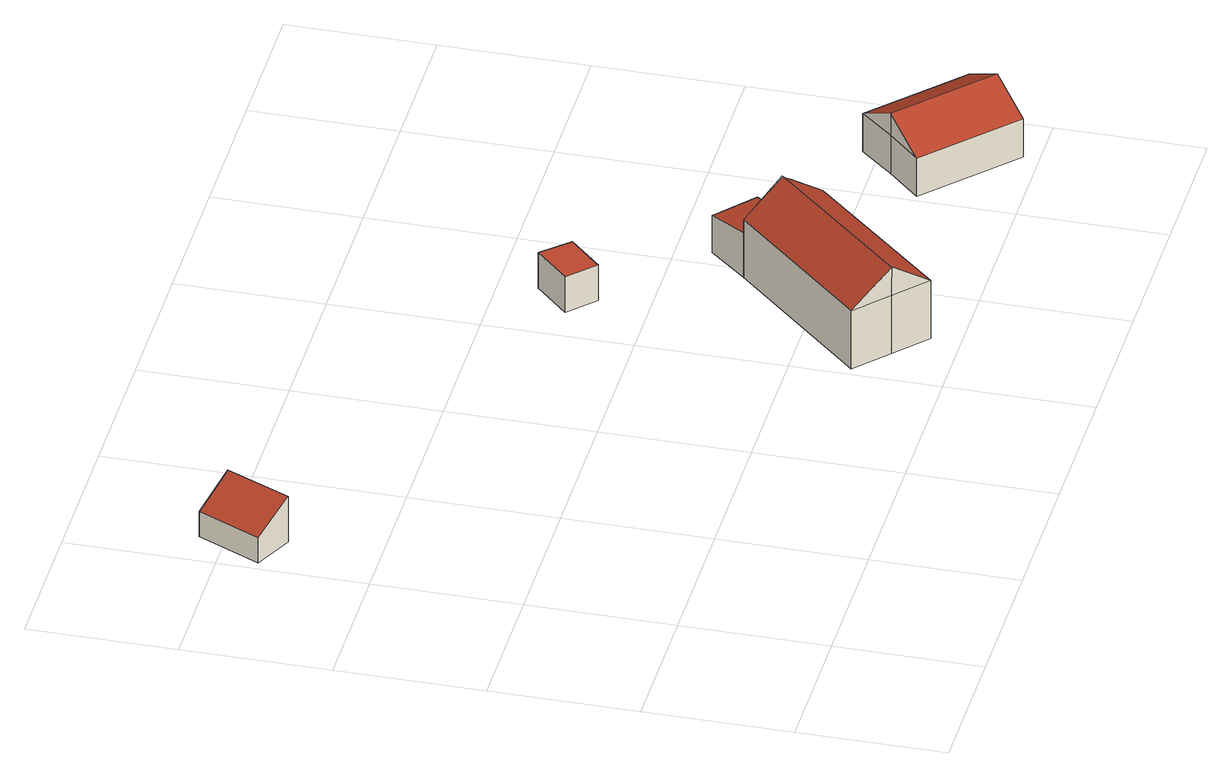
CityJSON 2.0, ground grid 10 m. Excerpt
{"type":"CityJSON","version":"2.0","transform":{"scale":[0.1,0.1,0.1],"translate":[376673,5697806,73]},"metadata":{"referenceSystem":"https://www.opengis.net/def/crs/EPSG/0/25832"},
"CityObjects":{
"building1":{"type":"Building","attributes":{"Gemeindeschluessel":"05911000","Geometrietyp2DReferenz":"3000","function":"31001_2723","roofType":"2100","measuredHeight":3.42,"storeysAboveGround":1},"geometry":[{"type":"Solid","lod":"2","boundaries":[[[[0,1,2,3]],[[4,5,1,0]],[[6,7,5,4]],[[3,2,7,6]],[[4,0,3,6]],[[1,5,7,2]]]],"semantics":{"surfaces":[{"type":"WallSurface"},{"type":"RoofSurface"},{"type":"GroundSurface"}],"values":[[0,0,0,0,1,2]]}}]},
"building2":{"type":"Building","attributes":{"Gemeindeschluessel":"05911000","Geometrietyp2DReferenz":"3000","function":"31001_2729","roofType":"1000","measuredHeight":2.68,"storeysAboveGround":1},"geometry":[{"type":"Solid","lod":"2","boundaries":[[[[8,9,10,11]],[[12,13,9,8]],[[14,15,13,12]],[[11,10,15,14]],[[12,8,11,14]],[[9,13,15,10]]]],"semantics":{"surfaces":[{"type":"WallSurface"},{"type":"RoofSurface"},{"type":"GroundSurface"}],"values":[[0,0,0,0,1,2]]}}]},
"building3":{"type":"Building","attributes":{"name":"ehemals Zeche Vereinigte Pfingstblume","Gemeindeschluessel":"05911000","Geometrietyp2DReferenz":"3000","function":"31001_3062","roofType":"5000","measuredHeight":6.59,"storeysAboveGround":1},"address":[{"country":"Germany","locality":"Bochum","thoroughfareNumber":"126","thoroughfareName":"Brockhauser Str."}],"geometry":[{"type":"Solid","lod":"2","boundaries":[[[[16,17,18,19]],[[20,21,17,16]],[[22,23,21,20]],[[24,25,23,22]],[[26,27,25,24]],[[28,29,27,26]],[[19,18,29,28]],[[19,28,30,31]],[[32,33,31,30,34,24,22]],[[34,26,24]],[[34,30,28,26]],[[33,32,20,16]],[[31,33,16,19]],[[32,22,20]],[[17,21,23,25,27,29,18]]]],"semantics":{"surfaces":[{"type":"WallSurface"},{"type":"RoofSurface"},{"type":"GroundSurface"}],"values":[[0,0,0,0,0,0,0,1,1,0,0,0,0,0,2]]}}]},
"building4":{"type":"Building","attributes":{"Gemeindeschluessel":"05911000","Geometrietyp2DReferenz":"3000","function":"31001_2612","roofType":"2100","measuredHeight":3.4,"storeysAboveGround":1},"geometry":[{"type":"Solid","lod":"2","boundaries":[[[[35,21,36,37]],[[38,18,21,35]],[[39,40,18,38]],[[37,36,40,39]],[[38,35,37,39]],[[21,18,40,36]]]],"semantics":{"surfaces":[{"type":"WallSurface"},{"type":"RoofSurface"},{"type":"GroundSurface"}],"values":[[0,0,0,0,1,2]]}}]},
"building5":{"type":"Building","attributes":{"Gemeindeschluessel":"05911000","Geometrietyp2DReferenz":"3000","function":"31001_3062","roofType":"5000","measuredHeight":4.56,"storeysAboveGround":1},"geometry":[{"type":"Solid","lod":"2","boundaries":[[[[41,42,43,44]],[[45,46,42,41]],[[47,48,46,45]],[[49,50,48,47]],[[51,52,50,49]],[[44,43,52,51]],[[45,41,53,54]],[[54,53,51,49]],[[53,41,44]],[[53,44,51]],[[54,49,47]],[[54,47,45]],[[42,46,48,50,52,43]]]],"semantics":{"surfaces":[{"type":"WallSurface"},{"type":"RoofSurface"},{"type":"GroundSurface"}],"values":[[0,0,0,0,0,0,1,1,0,0,0,0,2]]}}]}
},
"vertices":[
[3,373,23],[3,373,4],[30,360,4],[30,360,39],[23,416,23],[23,416,4],[50,404,39],[50,404,4],
[315,266,52],[315,266,25],[292,243,25],[292,243,52],[332,248,52],[332,248,25],[310,226,52],[310,226,25],
[413,130,45],[413,130,1],[391,151,1],[391,151,45],[417,127,45],[417,127,1],[435,110,45],[435,110,1],[352,20,45],[352,20,1],[330,40,45],[330,40,1],[307,61,45],[307,61,1],[329,40,67],[413,131,67],[417,127,63],[413,130,66],[330,40,67],
[417,127,35],[441,154,1],[441,154,29],[391,151,35],[414,177,29],[414,177,1],
[522,105,47],[522,105,18],[502,82,18],[502,82,47],[581,50,47],[581,50,18],[561,27,47],[561,27,18],[540,5,47],[540,5,18],[481,60,47],[481,60,18],[502,82,64],[561,27,64]
]}
